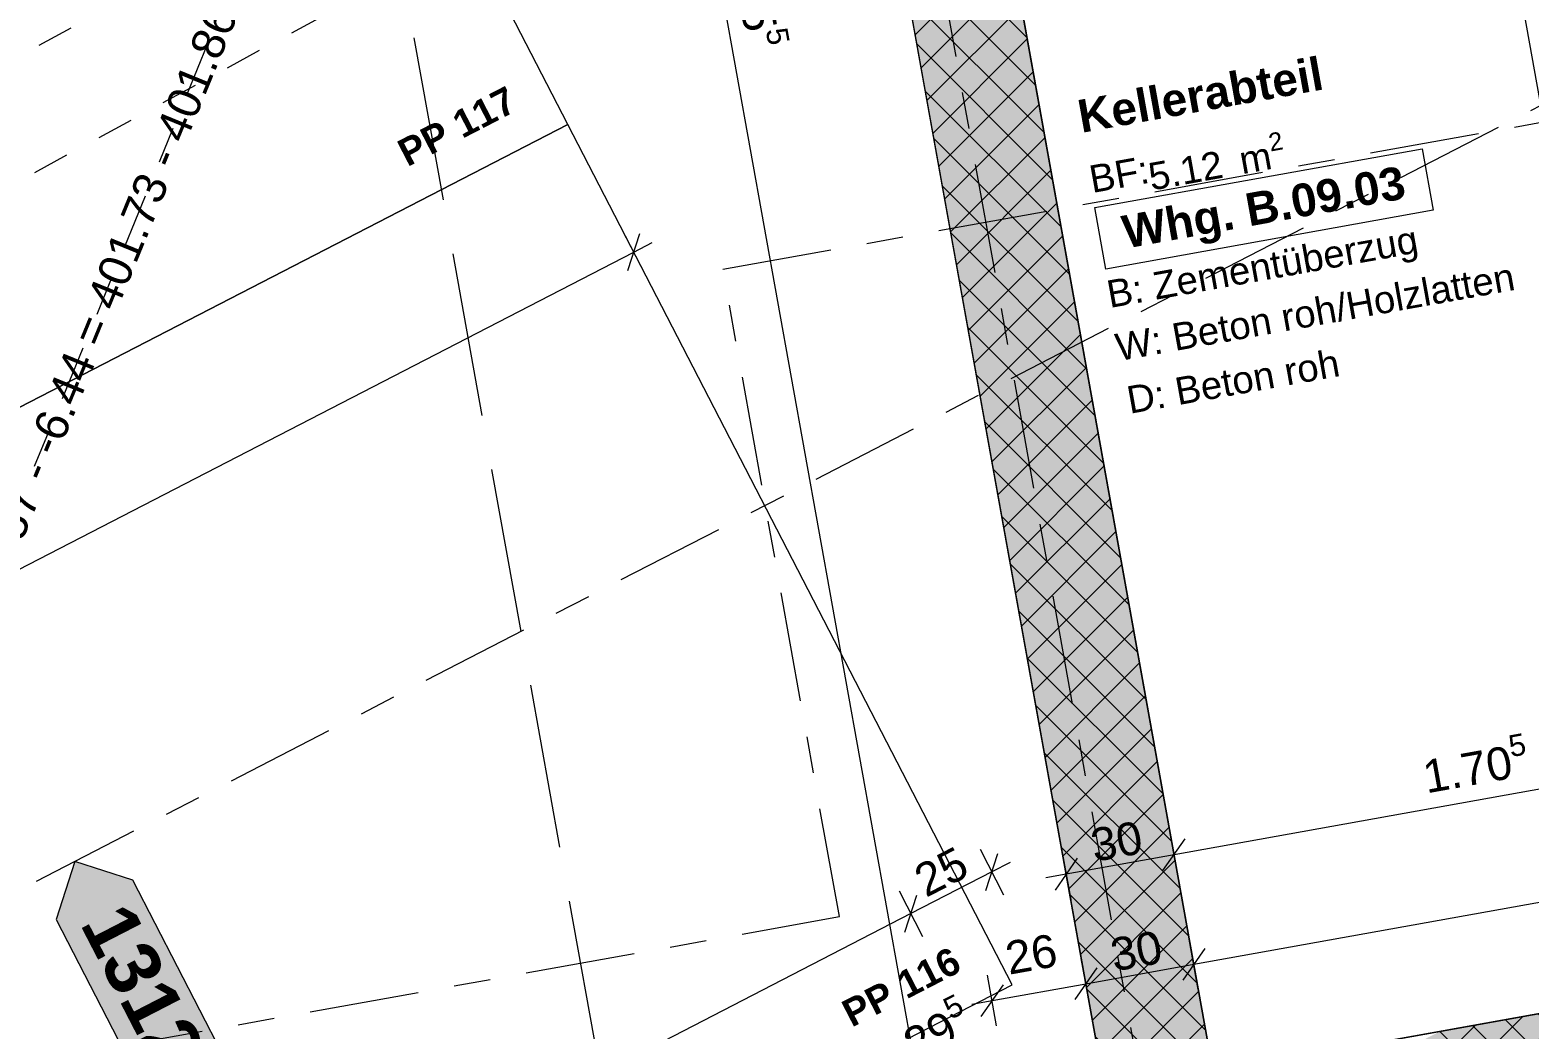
# Model space of a CAD drawing. Header units: metres. Extents: x 2688579.7 to 2688666, y 1281656.9 to 1281721.4.
# Drawn here: x 2688632.595 to 2688636.696, y 1281673.606 to 1281676.34 of the extents above; entities that cross this region are included whole.
import ezdxf

# ---------------------------------------------------------------- set-up
doc = ezdxf.new("R2010")
doc.units = ezdxf.units.M
for name, pattern in [('Strich 2_1mm', [0.15000000000000002, 0.1, -0.05]), ('Strich 9_3mm', [0.6, 0.45, -0.15]), ('Strichpunkt 3_1_1mm Achsen', [0.25, 0.15, -0.05, 0, -0.05]), ('Strichpunkt 6_1_1mm', [0.39999999999999997, 0.3, -0.05, 0, -0.05]), ('Strichpunkt 6_2_2mm Schnitt', [0.5, 0.3, -0.1, 0, -0.1])]:
    doc.linetypes.add(name, pattern=pattern)
for name, color, linetype in [('00 11 Geometer', 7, 'Continuous'), ('00 14 Achsen', 7, 'Continuous'), ('00 73 Schnittlinien', 7, 'Continuous'), ('01 11 AW tragend', 7, 'Continuous'), ('01 13 IW tragend', 7, 'Continuous'), ('02 11 Fundamente', 7, 'Continuous'), ('02 12 Unterzüge_Deckenabsätze', 7, 'Continuous'), ('03 14 Rampen', 7, 'Continuous'), ('07 12 Bemassung innen', 7, 'Continuous'), ('07 13 Höhenkoten', 7, 'Continuous'), ('08 11 Beschriftung allgemein', 7, 'Continuous'), ('09 11 Raumdefinitionen.SIA 416', 7, 'Continuous')]:
    doc.layers.add(name, color=color, linetype=linetype)
doc.styles.add('ERSTELLTER_STIL_1', font='arial.ttf')
doc.styles.add('ERSTELLTER_STIL_2', font='')
doc.styles.add('ERSTELLTER_STIL_3', font='')
doc.styles.get('ERSTELLTER_STIL_2').set_extended_font_data('Arial', italic=True)
doc.styles.get('ERSTELLTER_STIL_3').set_extended_font_data('Arial', bold=True)
doc.dimstyles.new('ERSTELLTER_STIL__1', dxfattribs={"dimtxt": 0.08999999761581422, "dimasz": 0.07125000000000001, "dimexe": 0.18, "dimexo": 0.0625, "dimgap": 0.09, "dimtad": 1, "dimzin": 0, "dimdsep": 46, "dimtxsty": 'ERSTELLTER_STIL_2', "dimblk": 'ARROWHEAD_6', "dimblk1": 'ARROWHEAD_6', "dimblk2": 'ARROWHEAD_6', "dimcen": 0.09, "dimse1": 1, "dimse2": 1, "dimclrd": 256, "dimclre": 256, "dimclrt": 256, "dimazin": 0, "dimtfac": 1, "dimtdec": 4, "dimtmove": 0, "dimatfit": 3, "dimfxl": 1, "dimtolj": 1, "dimtzin": 0, "dimarcsym": 0})
doc.dimstyles.new('ERSTELLTER_STIL__2', dxfattribs={"dimtxt": 0.08999999761581422, "dimasz": 0.07125000000000001, "dimexe": 0.18, "dimexo": 0.05, "dimgap": 0.09, "dimtad": 1, "dimzin": 0, "dimdsep": 46, "dimtxsty": 'ERSTELLTER_STIL_1', "dimblk": 'ARROWHEAD_6', "dimblk1": 'ARROWHEAD_6', "dimblk2": 'ARROWHEAD_6', "dimcen": 0.09, "dimclrd": 7, "dimclre": 7, "dimclrt": 7, "dimazin": 0, "dimtfac": 1, "dimtdec": 4, "dimtmove": 0, "dimatfit": 3, "dimfxl": 1, "dimtolj": 1, "dimtzin": 0, "dimarcsym": 0})
doc.dimstyles.new('ERSTELLTER_STIL__4', dxfattribs={"dimtxt": 0.08999999761581422, "dimasz": 0.07125000000000001, "dimexe": 0.18, "dimexo": 0.05, "dimgap": 0.09, "dimtad": 1, "dimzin": 0, "dimdsep": 46, "dimtxsty": 'ERSTELLTER_STIL_1', "dimblk": 'ARROWHEAD_6', "dimblk1": 'ARROWHEAD_6', "dimblk2": 'ARROWHEAD_6', "dimcen": 0.09, "dimclrd": 7, "dimclre": 7, "dimclrt": 7, "dimazin": 0, "dimtfac": 1, "dimtdec": 4, "dimtmove": 2, "dimatfit": 3, "dimfxl": 1, "dimtolj": 1, "dimtzin": 0, "dimarcsym": 0})
doc.dimstyles.new('ERSTELLTER_STIL__6', dxfattribs={"dimtxt": 0.08999999761581422, "dimasz": 0.07125000000000001, "dimexe": 0.18, "dimexo": 0.5, "dimgap": 0.09, "dimtad": 1, "dimzin": 0, "dimdsep": 46, "dimtxsty": 'ERSTELLTER_STIL_1', "dimblk": 'ARROWHEAD_6', "dimblk1": 'ARROWHEAD_6', "dimblk2": 'ARROWHEAD_6', "dimcen": 0.09, "dimse1": 1, "dimse2": 1, "dimclrd": 7, "dimclre": 7, "dimclrt": 7, "dimazin": 0, "dimtfac": 1, "dimtdec": 4, "dimtmove": 0, "dimatfit": 3, "dimfxl": 1, "dimtolj": 1, "dimtzin": 0, "dimarcsym": 0})
doc.dimstyles.new('ERSTELLTER_STIL__7', dxfattribs={"dimtxt": 0.08999999761581422, "dimasz": 0.07125000000000001, "dimexe": 0.18, "dimexo": 0.0625, "dimgap": 0.09, "dimtad": 1, "dimzin": 0, "dimdsep": 46, "dimtxsty": 'ERSTELLTER_STIL_1', "dimblk": 'ARROWHEAD_6', "dimblk1": 'ARROWHEAD_6', "dimblk2": 'ARROWHEAD_6', "dimcen": 0.09, "dimse1": 1, "dimse2": 1, "dimclrd": 7, "dimclre": 7, "dimclrt": 7, "dimazin": 0, "dimtfac": 1, "dimtdec": 4, "dimtmove": 0, "dimatfit": 3, "dimfxl": 1, "dimtolj": 1, "dimtzin": 0, "dimarcsym": 0})
doc.dimstyles.new('ERSTELLTER_STIL__8', dxfattribs={"dimtxt": 0.08999999761581422, "dimasz": 0.07125000000000001, "dimexe": 0.18, "dimexo": 0.0625, "dimgap": 0.09, "dimtad": 1, "dimzin": 0, "dimdsep": 46, "dimtxsty": 'ERSTELLTER_STIL_1', "dimblk": 'ARROWHEAD_6', "dimblk1": 'ARROWHEAD_6', "dimblk2": 'ARROWHEAD_6', "dimcen": 0.09, "dimse1": 1, "dimse2": 1, "dimclrd": 7, "dimclre": 7, "dimclrt": 7, "dimazin": 0, "dimtfac": 1, "dimtdec": 4, "dimtmove": 2, "dimatfit": 3, "dimfxl": 1, "dimtolj": 1, "dimtzin": 0, "dimarcsym": 0})
pattern_1 = [(44.99999999999999, (-190.4483196355036, -7.138988810048026), (-0.05303300858899104, 0.05303300858899108), []), (135.0000000000002, (-190.4483196355036, -7.138988810048026), (0.0530330085889909, 0.05303300858899123), [])]

# ---------------------------------------------------------------- blocks, each defined once
blk = doc.blocks.new('*D72')
at = {"layer": '07 12 Bemassung innen', "color": 7, "linetype": 'Continuous', "lineweight": 5, "transparency": 16777216}
for p, q in [((244.8977418204675, 24.91503898695899), (243.7746213628081, 31.16025669764459)), ((244.9669441777152, 24.92748412286038), (244.8285394632198, 24.90259385105761)), ((244.9596909413988, 24.57056503088128), (244.8977418204675, 24.91503898695899)), ((245.0288932986466, 24.58301016678266), (244.8904885841511, 24.55811989497989)), ((244.9696470501199, 24.51520314508307), (244.9596909413988, 24.57056503088128))]:
    blk.add_line(p, q, dxfattribs=at)
at = {"layer": '07 12 Bemassung innen', "color": 7, "linetype": 'Continuous', "lineweight": 18, "transparency": 16777216}
for p, q in [((244.854196490788, 24.94530950501039), (244.941287150147, 24.88476846890759)), ((244.9161456117193, 24.60083554893268), (245.0032362710784, 24.54029451282988))]:
    blk.add_line(p, q, dxfattribs=at)
at = {"layer": '07 12 Bemassung innen', "color": 7, "lineweight": 18, "transparency": 16777216, "insert": (244.9343437166227, 24.81320703804089), "char_height": 0.08999999761581422, "attachment_point": 7, "rotation": 280.1949205947874, "style": 'ERSTELLTER_STIL_1'}
blk.add_mtext('\\A1;{\\pql;\\fArial|b0|i0|c0|p38;35}', dxfattribs=at)
blk = doc.blocks.new('ARROWHEAD_6')
at = {"color": 0, "linetype": 'Continuous', "lineweight": 0}
for p, q in [((0, 0), (-1, 0)), ((-0.5, -0.5), (0.5, 0.5))]:
    blk.add_line(p, q, dxfattribs=at)
blk = doc.blocks.new('*D73')
at = {"layer": '07 12 Bemassung innen', "color": 7, "linetype": 'Continuous', "lineweight": 5, "transparency": 16777216}
for p, q in [((243.7746213628081, 31.16025669764459), (243.764665254087, 31.21561858344279)), ((243.8438237200558, 31.17270183354597), (242.3477802039172, 30.90365803773895)), ((244.8977418204675, 24.91503898695899), (243.7746213628081, 31.16025669764459))]:
    blk.add_line(p, q, dxfattribs=at)
at = {"layer": '07 12 Bemassung innen', "color": 7, "linetype": 'Continuous', "lineweight": 18, "transparency": 16777216}
for p, q in [((243.8181666924876, 31.12998617959319), (243.7310760331285, 31.19052721569599)), ((244.854196490788, 24.94530950501039), (244.941287150147, 24.88476846890759))]:
    blk.add_line(p, q, dxfattribs=at)
at = {"layer": '07 12 Bemassung innen', "color": 7, "lineweight": 18, "transparency": 16777216, "insert": (244.6516644775044, 26.37958372272184), "char_height": 0.08999999761581422, "attachment_point": 7, "rotation": 280.1949205947874, "style": 'ERSTELLTER_STIL_1'}
blk.add_mtext('\\A1;{\\pql;\\fArial|b0|i0|c0|p38;6.34\\fArial|b0|i0|c0|p38;\\A1{\\H.66x;\\S5^  ;}}', dxfattribs=at)
blk = doc.blocks.new('*D150')
at = {"layer": '07 12 Bemassung innen', "color": 7, "linetype": 'Continuous', "lineweight": 5, "transparency": 16777216}
for p, q in [((246.7150643070627, 25.85631540310893), (245.0399363396327, 25.5550656186219)), ((244.9782806385774, 25.6154181014509), (245.0031709103802, 25.47701338695538)), ((245.0274912037313, 25.62426797586965), (245.0523814755341, 25.48586326137414)), ((244.9907257744788, 25.54621574420313), (243.3146502684214, 25.24479555732724)), ((245.0399363396327, 25.5550656186219), (244.9907257744788, 25.54621574420314))]:
    blk.add_line(p, q, dxfattribs=at)
at = {"layer": '07 12 Bemassung innen', "color": 7, "linetype": 'Continuous', "lineweight": 18, "transparency": 16777216}
for p, q in [((244.9604552564274, 25.50267041452359), (245.0209962925302, 25.58976107388268)), ((245.0096658215813, 25.51152028894236), (245.0702068576841, 25.59861094830144))]:
    blk.add_line(p, q, dxfattribs=at)
blk = doc.blocks.new('*D151')
at = {"layer": '07 12 Bemassung innen', "color": 7, "linetype": 'Continuous', "lineweight": 18, "transparency": 16777216}
for p, q in [((244.9604552564274, 25.50267041452359), (245.0209962925302, 25.58976107388268)), ((243.28437975037, 25.20125022764769), (243.3449207864728, 25.28834088700678))]:
    blk.add_line(p, q, dxfattribs=at)
at = {"layer": '07 12 Bemassung innen', "color": 7, "linetype": 'Continuous', "lineweight": 5, "transparency": 16777216}
for p, q in [((244.9782806385774, 25.6154181014509), (245.0031709103802, 25.47701338695538)), ((244.9907257744788, 25.54621574420313), (243.3146502684214, 25.24479555732724)), ((243.30220513252, 25.31399791457499), (243.3270954043228, 25.17559320007948)), ((243.3146502684214, 25.24479555732723), (243.0193868774976, 25.19169631081465))]:
    blk.add_line(p, q, dxfattribs=at)
at = {"layer": '07 12 Bemassung innen', "color": 7, "lineweight": 18, "transparency": 16777216, "insert": (244.0097463793958, 25.38658339291982), "char_height": 0.08999999761581422, "attachment_point": 7, "rotation": 10.194920594790636, "style": 'ERSTELLTER_STIL_1'}
blk.add_mtext('\\A1;{\\pql;\\fArial|b0|i0|c0|p38;1.70\\fArial|b0|i0|c0|p38;\\A1{\\H.66x;\\S5^  ;}}', dxfattribs=at)
blk = doc.blocks.new('*D152')
at = {"layer": '07 12 Bemassung innen', "color": 7, "linetype": 'Continuous', "lineweight": 5, "transparency": 16777216}
for p, q in [((243.30220513252, 25.31399791457499), (243.3270954043228, 25.17559320007948)), ((243.0069417415962, 25.2608986680624), (243.031832013399, 25.12249395356689)), ((243.3146502684214, 25.24479555732723), (243.0193868774976, 25.19169631081465)), ((243.0193868774976, 25.19169631081465), (242.9640249916994, 25.18174020209354))]:
    blk.add_line(p, q, dxfattribs=at)
at = {"layer": '07 12 Bemassung innen', "color": 7, "linetype": 'Continuous', "lineweight": 18, "transparency": 16777216}
for p, q in [((243.28437975037, 25.20125022764769), (243.3449207864728, 25.28834088700678)), ((243.049657395549, 25.23524164049419), (242.9891163594462, 25.1481509811351))]:
    blk.add_line(p, q, dxfattribs=at)
at = {"layer": '07 12 Bemassung innen', "color": 7, "lineweight": 18, "transparency": 16777216, "insert": (243.0966135438388, 25.2238732697605), "char_height": 0.08999999761581422, "attachment_point": 7, "rotation": 10.194920594790636, "style": 'ERSTELLTER_STIL_1'}
blk.add_mtext('\\A1;{\\pql;\\fArial|b0|i0|c0|p38;30}', dxfattribs=at)
blk = doc.blocks.new('*D334')
at = {"layer": '07 12 Bemassung innen', "color": 7, "linetype": 'Continuous', "lineweight": 5, "transparency": 16777216}
for p, q in [((242.7838746118205, 25.26027550725869), (242.8483643959562, 25.13530967846086)), ((242.8661058354075, 25.22358850651406), (242.8161195038883, 25.19779259285977)), ((242.8161195038883, 25.19779259285977), (242.5947325786744, 25.08354380057098))]:
    blk.add_line(p, q, dxfattribs=at)
at = {"layer": '07 12 Bemassung innen', "color": 7, "linetype": 'Continuous', "lineweight": 18, "transparency": 16777216}
for p, q in [((242.7999925586451, 25.14727109607749), (242.8322464491316, 25.24831408964205)), ((242.5786056334311, 25.0330223037887), (242.6108595239176, 25.13406529735326))]:
    blk.add_line(p, q, dxfattribs=at)
at = {"layer": '07 12 Bemassung innen', "color": 7, "lineweight": 18, "transparency": 16777216, "insert": (242.6364791434848, 25.125343043643), "char_height": 0.08999999761581422, "attachment_point": 7, "rotation": 27.296419368987543, "style": 'ERSTELLTER_STIL_1'}
blk.add_mtext('\\A1;{\\pql;\\fArial|b0|i0|c0|p38;25}', dxfattribs=at)
blk = doc.blocks.new('*D335')
at = {"layer": '07 12 Bemassung innen', "color": 7, "linetype": 'Continuous', "lineweight": 5, "transparency": 16777216}
for p, q in [((242.8161195038883, 25.19779259285977), (242.5947325786744, 25.08354380057098)), ((242.5624876866065, 25.14602671496989), (242.6269774707422, 25.02106088617206)), ((242.5947325786744, 25.08354380057098), (238.2915378465015, 22.86283993262981))]:
    blk.add_line(p, q, dxfattribs=at)
at = {"layer": '07 12 Bemassung innen', "color": 7, "linetype": 'Continuous', "lineweight": 18, "transparency": 16777216}
for p, q in [((242.5786056334311, 25.0330223037887), (242.6108595239176, 25.13406529735326)), ((238.2754109012583, 22.81231843584753), (238.3076647917447, 22.91336142941209))]:
    blk.add_line(p, q, dxfattribs=at)
at = {"layer": '07 12 Bemassung innen', "color": 7, "lineweight": 18, "transparency": 16777216, "insert": (240.3284864076334, 23.93428181711621), "char_height": 0.08999999761581422, "attachment_point": 7, "rotation": 27.296419368987543, "style": 'ERSTELLTER_STIL_1'}
blk.add_mtext('\\A1;{\\pql;\\fArial|b0|i0|c0|p38;4.84}', dxfattribs=at)
blk = doc.blocks.new('*D336')
at = {"layer": '07 12 Bemassung innen', "color": 7, "linetype": 'Continuous', "lineweight": 5, "transparency": 16777216}
for p, q in [((242.5947325786744, 25.08354380057098), (238.2915378465015, 22.86283993262981)), ((238.2592929544336, 22.92532284702872), (238.3237827385694, 22.8003570182309)), ((238.2915378465015, 22.86283993262981), (234.9382231989322, 21.13233056185802))]:
    blk.add_line(p, q, dxfattribs=at)
at = {"layer": '07 12 Bemassung innen', "color": 7, "linetype": 'Continuous', "lineweight": 18, "transparency": 16777216}
for p, q in [((238.2754109012583, 22.81231843584753), (238.3076647917447, 22.91336142941209)), ((234.922096253689, 21.08180906507574), (234.9543501441755, 21.1828520586403))]:
    blk.add_line(p, q, dxfattribs=at)
at = {"layer": '07 12 Bemassung innen', "color": 7, "lineweight": 18, "transparency": 16777216, "insert": (236.4809110276989, 21.94696846125045), "char_height": 0.08999999761581422, "attachment_point": 7, "rotation": 27.296419368987543, "style": 'ERSTELLTER_STIL_1'}
blk.add_mtext('\\A1;{\\pql;\\fArial|b0|i0|c0|p38;3.77\\fArial|b0|i0|c0|p38;\\A1{\\H.66x;\\S5^  ;}}', dxfattribs=at)
blk = doc.blocks.new('*D346')
at = {"layer": '07 12 Bemassung innen', "color": 7, "linetype": 'Continuous', "lineweight": 5, "transparency": 16777216}
for p, q in [((241.5179138836499, 30.71778185238996), (241.527869992371, 30.66241996659176)), ((241.4586676351232, 30.64997483069037), (241.5970723496187, 30.67486510249314)), ((241.527869992371, 30.66241996659176), (242.6346523095571, 24.50805203390694)), ((242.5654499523093, 24.49560689800555), (242.7038546668048, 24.52049716980832)), ((242.6346523095571, 24.50805203390694), (242.6446084182782, 24.45269014810873))]:
    blk.add_line(p, q, dxfattribs=at)
at = {"layer": '07 12 Bemassung innen', "color": 7, "linetype": 'Continuous', "lineweight": 18, "transparency": 16777216}
for p, q in [((241.5714153220505, 30.63214944854036), (241.4843246626914, 30.69269048464315)), ((242.5911069798775, 24.53832255195833), (242.6781976392366, 24.47778151585554))]:
    blk.add_line(p, q, dxfattribs=at)
at = {"layer": '07 12 Bemassung innen', "color": 7, "lineweight": 18, "transparency": 16777216, "insert": (242.0723388931187, 27.72817764230361), "char_height": 0.08999999761581422, "attachment_point": 7, "rotation": 280.1949205947912, "style": 'ERSTELLTER_STIL_1'}
blk.add_mtext('\\A1;{\\pql;\\fArial|b0|i0|c0|p38;6.25\\fArial|b0|i0|c0|p38;\\A1{\\H.66x;\\S5^  ;}}', dxfattribs=at)
blk = doc.blocks.new('*D582')
at = {"layer": '07 12 Bemassung innen', "color": 253, "linetype": 'Continuous', "lineweight": 13, "true_color": 0x9f9f9f, "transparency": 16777216}
for p, q in [((241.8690068475875, 26.83161029685692), (241.8045170628759, 26.95657612535757)), ((241.8206350102213, 26.84357171425065), (241.8528889002421, 26.94461470796384)), ((241.8367619552317, 26.89409321110724), (241.8867482866319, 26.91988912499187)), ((237.3935103776788, 24.60111167292422), (241.8367619552317, 26.89409321110724)), ((237.4257552700346, 24.53862875867389), (237.361265485323, 24.66359458717454)), ((237.4096373226892, 24.65163316978081), (237.3773834326684, 24.55059017606762)), ((232.2836493275671, 21.96412008105048), (237.3935103776788, 24.60111167292422))]:
    blk.add_line(p, q, dxfattribs=at)
at = {"layer": '07 12 Bemassung innen', "color": 253, "lineweight": 13, "true_color": 0x9f9f9f, "transparency": 16777216, "insert": (239.5004873749218, 25.70869239883683), "char_height": 0.08999999761581422, "attachment_point": 7, "rotation": 27.296419633010117, "style": 'ERSTELLTER_STIL_2'}
blk.add_mtext('\\A1;{\\pql;\\fArial|b0|i1|c0|p38;5.00}', dxfattribs=at)
blk = doc.blocks.new('*D681')
at = {"layer": '07 12 Bemassung innen', "color": 7, "linetype": 'Continuous', "lineweight": 18, "transparency": 16777216}
for p, q in [((243.1035954574453, 24.93530551542938), (243.0430543779556, 24.8482148862307)), ((242.8470593525239, 24.88917099507283), (242.7865182730342, 24.80208036587416))]:
    blk.add_line(p, q, dxfattribs=at)
at = {"layer": '07 12 Bemassung innen', "color": 7, "linetype": 'Continuous', "lineweight": 5, "transparency": 16777216}
for p, q in [((243.0857700191265, 24.82255783738237), (243.0608798162744, 24.96096256427773)), ((242.8292339142051, 24.77642331702582), (242.804343711353, 24.91482804392118)), ((242.8167888127791, 24.8456256804735), (243.0733249177005, 24.89176020083005)), ((242.7614269220209, 24.83566959933263), (242.8167888127791, 24.8456256804735))]:
    blk.add_line(p, q, dxfattribs=at)
at = {"layer": '07 12 Bemassung innen', "color": 7, "lineweight": 18, "transparency": 16777216, "insert": (242.8632843636495, 24.91494978697903), "char_height": 0.08999999761581422, "attachment_point": 7, "rotation": 10.194892051116216, "style": 'ERSTELLTER_STIL_1'}
blk.add_mtext('\\A1;{\\pql;\\fArial|b0|i0|c0|p38;26}', dxfattribs=at)
blk = doc.blocks.new('*D682')
at = {"layer": '07 12 Bemassung innen', "color": 7, "linetype": 'Continuous', "lineweight": 5, "transparency": 16777216}
for p, q in [((243.3810334365033, 24.8756569368003), (243.3561432336511, 25.01406166369566)), ((243.0857700191265, 24.82255783738237), (243.0608798162744, 24.96096256427773)), ((243.0733249177005, 24.89176020083004), (243.3685883350772, 24.94485930024798)), ((242.8167888127791, 24.8456256804735), (243.0733249177005, 24.89176020083005))]:
    blk.add_line(p, q, dxfattribs=at)
at = {"layer": '07 12 Bemassung innen', "color": 7, "linetype": 'Continuous', "lineweight": 18, "transparency": 16777216}
for p, q in [((243.3988588748221, 24.98840461484732), (243.3383177953323, 24.90131398564864)), ((243.1035954574453, 24.93530551542938), (243.0430543779556, 24.8482148862307))]:
    blk.add_line(p, q, dxfattribs=at)
at = {"layer": '07 12 Bemassung innen', "color": 7, "lineweight": 18, "transparency": 16777216, "insert": (243.1505516000715, 24.92393712130303), "char_height": 0.08999999761581422, "attachment_point": 7, "rotation": 10.194892051116216, "style": 'ERSTELLTER_STIL_1'}
blk.add_mtext('\\A1;{\\pql;\\fArial|b0|i0|c0|p38;30}', dxfattribs=at)
blk = doc.blocks.new('*D683')
at = {"layer": '07 12 Bemassung innen', "color": 7, "linetype": 'Continuous', "lineweight": 5, "transparency": 16777216}
for p, q in [((250.2507956673402, 26.11108999828028), (250.225905464488, 26.24949472517564)), ((250.2383505659141, 26.18029236172796), (250.5336139832908, 26.2333914611459)), ((243.3685883350772, 24.94485930024798), (250.2383505659141, 26.18029236172796)), ((243.3810334365033, 24.8756569368003), (243.3561432336511, 25.01406166369566)), ((243.0733249177005, 24.89176020083004), (243.3685883350772, 24.94485930024798))]:
    blk.add_line(p, q, dxfattribs=at)
at = {"layer": '07 12 Bemassung innen', "color": 7, "linetype": 'Continuous', "lineweight": 18, "transparency": 16777216}
for p, q in [((250.268621105659, 26.2238376763273), (250.2080800261692, 26.13674704712863)), ((243.3988588748221, 24.98840461484732), (243.3383177953323, 24.90131398564864))]:
    blk.add_line(p, q, dxfattribs=at)
at = {"layer": '07 12 Bemassung innen', "color": 7, "lineweight": 18, "transparency": 16777216, "insert": (247.1466472335268, 25.6425804304187), "char_height": 0.08999999761581422, "attachment_point": 7, "rotation": 10.194892051116216, "style": 'ERSTELLTER_STIL_1'}
blk.add_mtext('\\A1;{\\pql;\\fArial|b0|i0|c0|p38;6.98}', dxfattribs=at)
blk = doc.blocks.new('A$C08e27e3d')
at = {"layer": '00 73 Schnittlinien', "linetype": 'Continuous', "lineweight": 13, "true_color": 0xe6d214}
for points in [[(50.01807348428122, 18.03656213537994), (49.85929149727104, 18.08724688018768), (49.80860675246331, 17.92846489317751)], [(49.80860675246331, 17.92846489317751), (50.05344363882577, 17.4540292704927), (50.26291037064368, 17.56212651269513), (50.01807348428122, 18.03656213537994)]]:
    blk.add_hatch(color=52, dxfattribs=at).paths.add_polyline_path(points)
at = {"layer": '01 11 AW tragend', "linetype": 'Continuous', "lineweight": 0, "true_color": 0xffffff}
blk.add_hatch(color=7, dxfattribs=at).paths.add_polyline_path([(52.53531242637223, 17.07620796051864), (59.90507956464381, 18.40156386565073), (59.84313046316529, 18.74603783906775), (53.59298923196212, 17.62203194319694)])
at = {"layer": '01 11 AW tragend', "linetype": 'Continuous', "lineweight": 5, "true_color": 0x4e4e4e}
h = blk.add_hatch(dxfattribs=at)
h.set_pattern_fill('BETON_0001', color=251, style=0, pattern_type=2)
h.set_pattern_definition(pattern_1)
h.paths.add_polyline_path([(52.53531242637223, 17.07620796051864), (59.90507956464381, 18.40156386565073), (59.84313046316529, 18.74603783906775), (53.59298923196212, 17.62203194319694)])
at = {"layer": '01 13 IW tragend', "linetype": 'Continuous', "lineweight": 0, "true_color": 0xffffff}
blk.add_hatch(color=7, dxfattribs=at).paths.add_polyline_path([(51.57132359444105, 23.61187676997636), (52.67810706999555, 17.45750239607397), (52.97337046091931, 17.51060164258655), (51.85025000325953, 23.75581935327217)])
at = {"layer": '01 13 IW tragend', "linetype": 'Continuous', "lineweight": 5, "true_color": 0x4e4e4e}
h = blk.add_hatch(dxfattribs=at)
h.set_pattern_fill('BETON_0001', color=251, style=0, pattern_type=2)
h.set_pattern_definition(pattern_1)
h.paths.add_polyline_path([(51.57132359444105, 23.61187676997636), (52.67810706999555, 17.45750239607397), (52.97337046091931, 17.51060164258655), (51.85025000325953, 23.75581935327217)])
at = {"layer": '00 11 Geometer', "color": 250, "linetype": 'Continuous', "lineweight": 13, "true_color": 0x3f3f3f}
blk.add_open_spline([(61.10243485247656, 48.48420281692729), (56.77352997377159, 47.34081434957805), (52.4635852428363, 46.16539965738131), (48.13468036413133, 45.02201119003207), (44.67800041448561, 44.10900244983433), (41.2023603170702, 43.22801993448409), (37.74568036742448, 42.31501119428635), (37.74568036742448, 42.31501119428635), (36.51101375635653, 46.29834470393457), (35.89368042427986, 48.29001137435757), (35.89368042427986, 48.29001137435757), (32.77968142585769, 46.72534450430744), (31.22268144538566, 45.94301117149502), (31.22268144538566, 45.94301117149502), (21.44268032567516, 43.82167784365215), (16.55268032368213, 42.76101117565617), (16.55268032368213, 42.76101117565617), (7.358013710788782, 41.1450112190409), (2.760680377799417, 40.33701121977851), (2.760680377799417, 40.33701121977851), (2.852681969608511, 38.82034512477316), (2.898681985064741, 38.06201179612749), (2.898681985064741, 38.06201179612749), (4.857346937842067, 28.42001115491934), (5.836680270116176, 23.59901115422458), (5.836680270116176, 23.59901115422458), (7.250013421140011, 21.69701122663304), (7.95668008768871, 20.74601122418739), (7.95668008768871, 20.74601122418739), (10.0486806438671, 18.48401050067827), (11.09468064675048, 17.35301049550385), (11.09468064675048, 17.35301049550385), (13.36067895529732, 15.25367757499539), (14.49367895102068, 14.20401090647415), (14.49367895102068, 14.20401090647415), (16.14301102872878, 13.00001188282244), (16.96767767410665, 12.39801188566111), (16.96767767410665, 12.39801188566111), (20.31968006337001, 9.776678227431553), (21.99568005822539, 8.466011565954837), (21.99568005822539, 8.466011565954837), (24.63768051177203, 6.944010933473187), (25.95868050524905, 6.183010929807502), (25.95868050524905, 6.183010929807502), (28.60930300305984, 5.333717593874063), (29.84025381909623, 4.957434972593042), (31.07120463935598, 4.581152350021007), (32.39626387633277, 4.285094314451996), (33.81543054463282, 4.069260977519157), (35.23459722133293, 3.853427639308798), (36.52668118368777, 3.744678008936125), (37.69168119490087, 3.743011342904943), (38.85668119028151, 3.741344676896411), (39.77044249357601, 3.744428238438006), (40.43296699630037, 3.752262269690114), (41.09549149855911, 3.760096300936716), (41.95790802579259, 3.796513086969954), (43.020216845292, 3.861512388413253), (44.08252568015769, 3.926511690796765), (45.41718103768528, 4.05617725272498), (47.02418104823619, 4.250510583476576), (49.43468106569662, 4.542010579801577), (51.84518209969565, 4.833511419904831), (54.25568211622476, 5.125011425543057), (54.25568211622476, 5.125011425543057), (66.34501369887903, 7.421677856550964), (72.38968036588221, 8.570011189750808), (72.38968036588221, 8.570011189750808), (76.09901367299199, 9.525344516228365), (77.9536803381884, 10.00301118226111), (77.9536803381884, 10.00301118226111), (81.43301373099848, 12.11901121547766), (83.17268039923101, 13.17701121706836), (83.17268039923101, 13.17701121706836), (79.77201372868126, 18.68234452860381), (78.0716803985083, 21.43501119579509), (77.2604064339207, 22.74838120428235), (76.44901363862618, 24.06167781058088), (75.63768030315578, 25.37501114358515), (75.63768030315578, 25.37501114358515), (73.88301371953781, 28.15701115348356), (73.00568038815572, 29.54801115215145), (71.2765175777854, 32.28957514030248), (69.54768033869505, 35.03134452163562), (67.81868033468663, 37.77301118833334), (67.81868033468663, 37.77301118833334), (61.10243485247656, 48.48420281692729), (61.10243485247656, 48.48420281692729)], degree=3, knots=[0, 0, 0, 0, 1, 1, 1, 2, 2, 2, 3, 3, 3, 4, 4, 4, 5, 5, 5, 6, 6, 6, 7, 7, 7, 8, 8, 8, 9, 9, 9, 10, 10, 10, 11, 11, 11, 12, 12, 12, 13, 13, 13, 14, 14, 14, 15, 15, 15, 16, 16, 16, 17, 17, 17, 18, 18, 18, 19, 19, 19, 20, 20, 20, 21, 21, 21, 22, 22, 22, 23, 23, 23, 24, 24, 24, 25, 25, 25, 26, 26, 26, 27, 27, 27, 28, 28, 28, 29, 29, 29, 29], dxfattribs=at)
at = {"layer": '00 14 Achsen', "color": 7, "linetype": 'Strichpunkt 6_1_1mm', "lineweight": 13}
blk.add_line((54.81910433960468, 6.117270496499795), (50.41416991447483, 30.61131850086574), dxfattribs=at)
at = {"layer": '00 73 Schnittlinien', "color": 7, "linetype": 'Strichpunkt 6_2_2mm Schnitt', "lineweight": 13}
for p, q in [((49.75455813136207, 18.03319825908646), (73.74799832737745, 30.41523474587792)), ((51.63231044382059, 19.70793043655114), (58.02953220022519, 20.85838682728848)), ((51.95090592289608, 17.93635009100859), (51.63231044382059, 19.70793043655114)), ((42.82657819410821, 16.29545947528835), (51.95090592289608, 17.93635009100859))]:
    blk.add_line(p, q, dxfattribs=at)
at = {"layer": '00 73 Schnittlinien', "color": 7, "linetype": 'Continuous', "lineweight": 5}
for p, q in [((49.85929149727104, 18.08724688018768), (49.80860675246331, 17.92846489317751)), ((50.01807348428122, 18.03656213537994), (49.85929149727104, 18.08724688018768)), ((50.26291037064368, 17.56212651269513), (50.01807348428122, 18.03656213537994)), ((49.80860675246331, 17.92846489317751), (50.05344363882577, 17.4540292704927))]:
    blk.add_line(p, q, dxfattribs=at)
at = {"layer": '01 11 AW tragend', "color": 7, "linetype": 'Continuous', "lineweight": 18, "flags": 128}
blk.add_lwpolyline([(59.84313044371251, 18.74603783285493), (52.97337046091931, 17.51060164258655)], dxfattribs=at)
at = {"layer": '01 13 IW tragend', "color": 7, "linetype": 'Continuous', "lineweight": 18, "flags": 128}
for points in [[(52.97337046091931, 17.51060164258655), (51.85025000325953, 23.75581935327218)], [(51.57132475280955, 23.61187032875881), (52.67810706999555, 17.45750239607397)]]:
    blk.add_lwpolyline(points, dxfattribs=at)
at = {"layer": '02 11 Fundamente', "color": 7, "linetype": 'Strich 9_3mm', "lineweight": 5, "flags": 128}
blk.add_lwpolyline([(72.77833034524025, 28.87309165829925), (73.41504039758661, 27.85130288872868), (70.90156608996739, 26.55420086066926), (72.64071257328368, 23.75911658808855), (69.03765396974859, 18.82468712439151), (51.62376823927912, 15.69302842550724), (50.01060427300507, 24.66317725338147), (69.22335496650948, 34.57809703009359)], close=True, dxfattribs=at)
blk.add_lwpolyline([(59.64879313552842, 26.26034136422362), (53.35542461043048, 23.01338016353827), (54.5764019313263, 16.22402082602239)], dxfattribs=at)
at = {"layer": '02 12 Unterzüge_Deckenabsätze', "color": 7, "linetype": 'Strichpunkt 3_1_1mm Achsen', "lineweight": 5}
blk.add_line((48.11795733975379, 15.19071425126702), (51.57132475280949, 23.61187032875879), dxfattribs=at)
at = {"layer": '02 12 Unterzüge_Deckenabsätze', "color": 150, "linetype": 'Strich 2_1mm', "lineweight": 13, "true_color": 0x3494fd, "flags": 128}
for points in [[(52.13299249894732, 21.61012284555331), (47.76535791973308, 19.23573999581136), (46.41144823272867, 18.49971231707153), (43.02030427442048, 16.84086295621922), (36.88651530964898, 13.50634376533526)], [(37.02412668613539, 13.23970624933126), (37.02699096364546, 13.24118450008448), (43.15794685312667, 16.57416340951956), (46.54909105966718, 18.23301301860418), (47.90300110219411, 18.96904080547421), (52.00522320642929, 21.19913686931183)]]:
    blk.add_lwpolyline(points, dxfattribs=at)
at = {"layer": '03 14 Rampen', "color": 253, "linetype": 'Continuous', "lineweight": 13, "true_color": 0x9f9f9f, "flags": 128}
for points in [[(46.76479606126952, 17.81168474864328), (51.20804763882245, 20.10466628682629), (49.99277351201226, 22.45957786196575), (45.54952193445928, 20.16659632378273)], [(47.98007018807965, 15.4567731735039), (52.42332176563264, 17.74975471168683), (51.20804763882239, 20.10466628682628), (46.76479606126952, 17.81168474864325)]]:
    blk.add_lwpolyline(points, close=True, dxfattribs=at)
at = {"layer": '09 11 Raumdefinitionen.SIA 416', "color": 7, "linetype": 'Continuous', "lineweight": 5}
for p, q in [((52.6494557383121, 19.87673906507577), (53.54506699176582, 20.03780266476927)), ((53.54506699176582, 20.03780266476927), (53.57531453780433, 19.86960797228138)), ((52.67970328435061, 19.70854437258787), (52.6494557383121, 19.87673906507577)), ((53.57531453780433, 19.86960797228138), (52.67970328435061, 19.70854437258787))]:
    blk.add_line(p, q, dxfattribs=at)
at = {"layer": '09 11 Raumdefinitionen.SIA 416', "color": 41, "linetype": 'Continuous', "lineweight": 0, "true_color": 0xffd6a8, "flags": 128}
for points in [[(16.47451567005839, 41.91908501703215), (22.51150793138606, 30.22083324866036), (27.05393993511493, 32.56499777829205), (31.66279631571456, 23.63413275632739), (27.12036436537963, 21.28996828555644), (32.16028094875981, 11.52381152222836), (36.07458947054508, 15.08512929063617), (38.56449111596044, 10.26029282885883), (52.42156935548317, 17.41136745431891), (52.67810706999555, 17.45750239607397), (51.57132359135829, 23.61187678711856), (45.41190866321637, 20.43325339703438), (45.27404026777964, 20.7004099428258), (43.48582569667263, 24.16541897167797), (43.48581507165062, 24.1654134885361), (43.25651806358434, 24.60973643650507), (43.52311183236571, 24.74731464134485), (40.33612383711207, 30.92270087107531), (38.1803088057527, 35.09999622330582), (40.08492262084656, 36.08292773730006), (37.7979666829994, 40.51399534249968), (34.9044018061621, 46.12020128076981)], [(52.44161237371245, 20.4674928659418), (52.97337046091928, 17.51060164258655), (54.64944596648138, 17.81202182937332), (54.11768788036616, 20.76891305234522)]]:
    blk.add_lwpolyline(points, close=True, dxfattribs=at)
at = {"layer": '09 11 Raumdefinitionen.SIA 416', "color": 7, "linetype": 'Continuous', "lineweight": 5, "flags": 128}
blk.add_lwpolyline([(57.7674833118991, 26.80946300088081), (58.48747594178394, 25.41428891142986), (59.37256240810362, 23.69920263699979), (58.98805585995012, 23.50077432914204), (59.84313048014357, 18.74603780850949), (52.97337051531417, 17.51060164258654), (51.85025000325973, 23.75581931850137)], close=True, dxfattribs=at)
at = {"layer": '00 73 Schnittlinien', "color": 7, "lineweight": 5, "insert": (49.93787654277926, 17.95096721072435), "char_height": 0.15, "attachment_point": 4, "rotation": 297.2964144324007, "style": 'ERSTELLTER_STIL_3'}
blk.add_mtext('\\A1;{\\pql;\\fArial|b1|i0|c0|p38;1312}', dxfattribs=at)
at = {"layer": '02 12 Unterzüge_Deckenabsätze', "color": 7, "linetype": 'Continuous', "lineweight": 5, "insert": (49.8541576479476, 19.39738969970657), "char_height": 0.09000000000000001, "attachment_point": 5, "rotation": 67.7023320109245, "style": 'ERSTELLTER_STIL_1'}
blk.add_mtext('\\A1;{\\pqc;\\fArial|b0|i0|c0|p38;UK.R.DE. im Gef. -6.57 - -6.44 = 401.7\\fArial|b0|i0|c0|p38;3\\fArial|b0|i0|c0|p38; - 401.86, d=30cm\\P\\pqc;\\fArial|b0|i0|c0|p38;}', dxfattribs=at)
at = {"layer": '07 13 Höhenkoten', "color": 7, "lineweight": 5, "insert": (50.97327916378126, 16.89806525153498), "char_height": 0.08999999761581422, "attachment_point": 7, "rotation": 27.301382932869586, "style": 'ERSTELLTER_STIL_1'}
blk.add_mtext('\\A1;{\\pql;\\fArial|b0|i0|c0|p38;OK F.Bo. -9.00\\fArial|b0|i0|c0|p38;\\A1{\\H.66x;\\S5^  ;}\\fArial|b0|i0|c0|p38; = +399.29\\fArial|b0|i0|c0|p38;\\A1{\\H.66x;\\S5^  ;}}', dxfattribs=at)
at = {"layer": '08 11 Beschriftung allgemein', "color": 253, "linetype": 'Continuous', "lineweight": 13, "true_color": 0x9f9f9f, "char_height": 0.07500000000000001, "attachment_point": 9, "rotation": 27.291285833022386, "style": 'ERSTELLTER_STIL_3'}
for s, insert in [('\\A1;{\\pqr;\\fArial|b1|i0|c0|p38;PP 117}', (51.07454062569843, 20.14497110580558)), ('\\A1;{\\pqr;\\fArial|b1|i0|c0|p38;PP \\fArial|b1|i0|c0|p38;116}', (52.29038069028059, 17.78896263702377))]:
    blk.add_mtext(s, dxfattribs=dict(at, insert=insert))
at = {"layer": '09 11 Raumdefinitionen.SIA 416', "color": 7, "lineweight": 5, "rotation": 10.194899999999997}
for s, insert, char_height, attachment_point, style in [('\\A1;{\\pql;\\pt0;\\fArial|b1|i0|c0|p38;Kellerabteil}', (52.59677380546259, 20.16968254829293), 0.09000000000000002, 1, 'ERSTELLTER_STIL_3'), ('\\A1;{\\pql;\\pt0,0.05;\\fArial|b0|i0|c0|p38;5.12\\fArial|b0|i0|c0|p38;\\A1{\\H.66x;\\S^  ;}\\fArial|b0|i0|c0|p38; m\\fArial|b0|i0|c0|p38;\\A1{\\H.66x;\\S2^  ;}}', (52.78694614662706, 20.01876327004638), 0.07500000000000001, 1, 'ERSTELLTER_STIL_1'), ('\\A1;{\\pql;\\pt0;\\fArial|b0|i0|c0|p38;BF:}', (52.62902205125474, 19.99036275232072), 0.07500000000000001, 1, 'ERSTELLTER_STIL_1'), ('\\A1;{\\pqc;\\pt0;\\fArial|b1|i0|c0|p38;Whg. B.09.03}', (53.10350999602309, 19.9225246886374), 0.09000000000000002, 2, 'ERSTELLTER_STIL_3'), ('\\A1;{\\pqc;\\pt0;\\fArial|b0|i0|c0|p38;B: Zementüberzug}', (53.10107840983872, 19.75193666742368), 0.07500000000000001, 2, 'ERSTELLTER_STIL_1'), ('\\A1;{\\pqc;\\pt0;\\fArial|b0|i0|c0|p38;W: Beton roh/Holzlatten}', (53.2452567840372, 19.62818045652475), 0.07500000000000001, 2, 'ERSTELLTER_STIL_1'), ('\\A1;{\\pqc;\\pt0;\\fArial|b0|i0|c0|p38;D: Beton roh}', (53.02128843599297, 19.4382180249345), 0.07500000000000001, 2, 'ERSTELLTER_STIL_1')]:
    blk.add_mtext(s, dxfattribs=dict(at, insert=insert, char_height=char_height, attachment_point=attachment_point, style=style))
at = {"layer": '07 12 Bemassung innen', "color": 7, "linetype": 'Continuous', "lineweight": 5}
for base, p1, p2, angle, dimstyle, picture, middle, turn in [((53.32630172730447, 24.02126788759656), (56.13234989959784, 18.07870264358693), (51.85025000325956, 23.75581935327215), 100.1949205947875, 'ERSTELLTER_STIL__4', '*D73', (54.29135736275134, 19.0141502952766), 280.1949205947874), ((54.44942218496391, 17.77605017691097), (56.19429902052917, 17.73422868750921), (56.13234989959784, 18.07870264358693), 100.1949205947875, 'ERSTELLTER_STIL__2', '*D72', (54.54245773110304, 17.61465445973256), 280.1949205947874), ((52.18633267405346, 17.36906322385891), (51.57132475280949, 23.61187032875879), (52.67810706999555, 17.45750239607397), 280.1949205947908, 'ERSTELLTER_STIL__7', '*D346', (51.71197103846967, 20.3627332915851), 280.1949205947912), ((52.57106724199403, 18.05270750076662), (52.38403242186024, 20.78767164341398), (52.08876903093648, 20.73457239690139), 190.1949205947907, 'ERSTELLTER_STIL__6', '*D152', (52.70785767659549, 18.14131810969636), 10.19492059479064), ((52.9202686995736, 17.80587049019995), (52.08876903093648, 20.73457239690139), (52.38403242186024, 20.78767164341398), 10.19489205111613, 'ERSTELLTER_STIL__7', '*D682', (52.76179576094239, 17.84138193156533), 10.19489205111622), ((52.86633063291779, 18.10580674727921), (54.38356692342376, 19.29046744085926), (52.38403242186024, 20.78767164341398), 190.1949205947907, 'ERSTELLTER_STIL__6', '*D151', (53.78788228456273, 18.33554636372641), 10.19492059479064), ((59.7900309304105, 19.04130355167994), (52.38403242186024, 20.78767164341398), (59.57754541511346, 20.22285276960264), 10.19489205111613, 'ERSTELLTER_STIL__8', '*D683', (56.80541138195255, 18.56857106246256), 10.19489205111622), ((52.62500528219687, 17.75277139078202), (52.42156935548317, 17.41136745431893), (52.08876903093648, 20.73457239690139), 10.19489205111613, 'ERSTELLTER_STIL__8', '*D681', (52.47452852452039, 17.83239459724133), 10.19489205111622), ((54.5424061389752, 18.40722693415511), (54.43277748858068, 19.29931731526154), (54.38356692342376, 19.29046744085926), 190.1949205947907, 'ERSTELLTER_STIL__6', '*D150', (54.65113803106243, 18.49079158238825), 10.19492059479064), ((52.14641294317076, 17.94455499052296), (52.67810706999555, 17.45750239607397), (52.42156935548317, 17.41136745431893), 207.2964193689874, 'ERSTELLTER_STIL__7', '*D334', (52.2284945037029, 18.05780832696968), 27.29641936898754), ((47.84321821099792, 15.72385112258178), (52.42156935548317, 17.41136745431893), (48.11826621769501, 15.19087365061888), 207.2964193689874, 'ERSTELLTER_STIL__7', '*D335', (49.96340763358646, 16.88888907354086), 27.29641936898754), ((44.48990356342864, 13.99334175180999), (48.11826621769501, 15.19087365061888), (44.68562292139976, 13.61408429098234), 207.2964193689874, 'ERSTELLTER_STIL__7', '*D336', (46.22314240321188, 14.95869023728585), 27.29641936898754)]:
    dim = blk.add_linear_dim(base=base, p1=p1, p2=p2, angle=angle, dimstyle=dimstyle, dxfattribs=at)
    dim.commit()
    dim.dimension.update_dxf_attribs({"geometry": picture, "text_midpoint": middle, "dimtype": 128, "text_rotation": turn, "insert": (-190.4483196355036, -7.138988810048026)})
at = {"layer": '07 12 Bemassung innen', "color": 253, "linetype": 'Continuous', "lineweight": 13, "true_color": 0x9f9f9f}
dim = blk.add_linear_dim(base=(51.38844231972809, 19.75510440105922), p1=(46.76479606126952, 17.81168474864325), p2=(51.20804763882239, 20.10466628682628), angle=27.29641963301023, dimstyle='ERSTELLTER_STIL__1', dxfattribs=at)
dim.commit()
dim.dimension.update_dxf_attribs({"geometry": '*D582', "text_midpoint": (49.13540860044361, 18.66329965564505), "dimtype": 128, "text_rotation": 27.29641963301012, "insert": (-190.4483196355036, -7.138988810048026)})

msp = doc.modelspace()

# ---------------------------------------------------------------- block references
msp.add_blockref('A$C08e27e3d', (2688582.858319622, 1281655.97698879))

doc.saveas('drawing.dxf')
